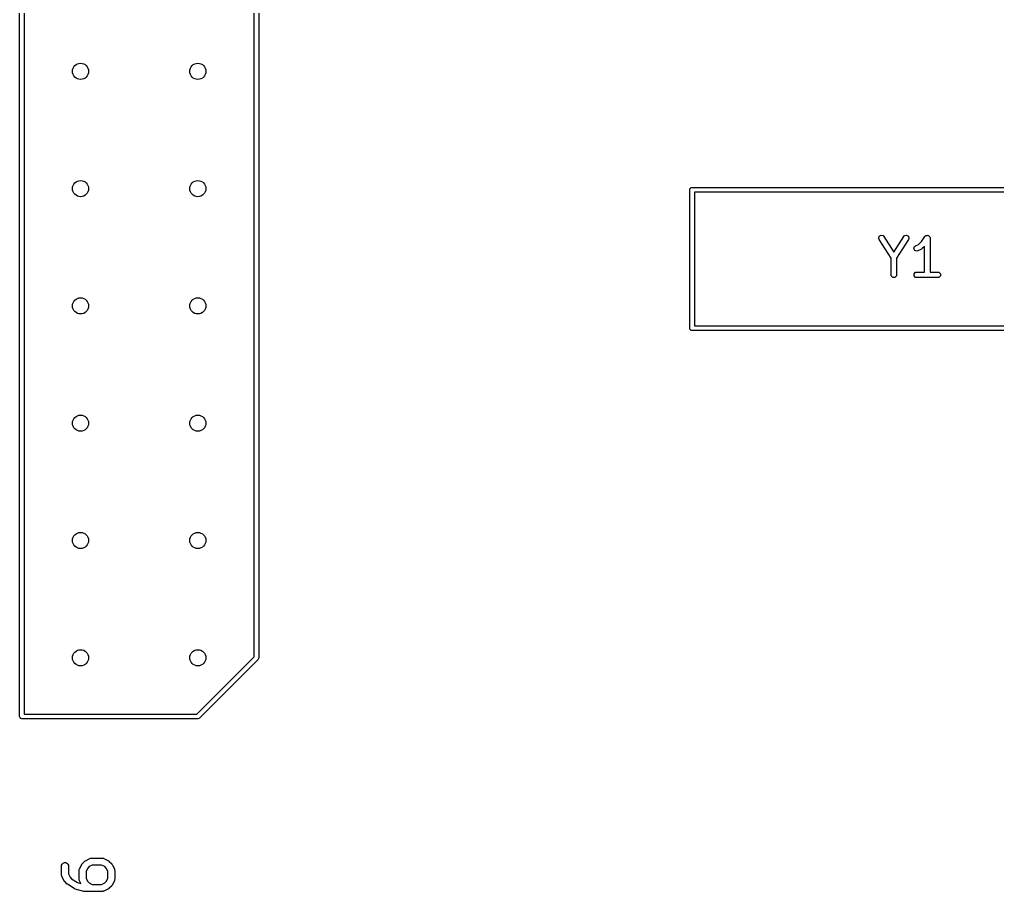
# Model space of a CAD drawing. Extents: x 0.02 to 1.98, y -0.08 to 3.55.
# Drawn here: x 0.098 to 0.932, y 0.751 to 1.494 of the extents above; entities that cross this region are included whole.
import ezdxf

# ---------------------------------------------------------------- set-up
doc = ezdxf.new("R2010")
doc.units = 0
doc.header["$MEASUREMENT"] = 0
doc.layers.add('BLACK', color=7, linetype='CONTINUOUS')

msp = doc.modelspace()

# ---------------------------------------------------------------- linework, layer by layer
at = {"layer": 'BLACK', "linetype": 'CONTINUOUS'}
for p, q in [((0.09803, 0.9), (0.09803, 2.5)), ((0.10197, 2.49803), (0.10197, 0.90197)), ((0.29803, 0.95082), (0.29803, 2.49803)), ((0.30197, 2.5), (0.30197, 0.95)), ((0.66944, 1.34981), (0.67051, 1.35087)), ((0.67051, 1.35087), (0.67126, 1.35102)), ((0.67126, 1.35102), (1.08465, 1.35102)), ((0.66929, 1.34906), (0.66944, 1.34981)), ((0.66929, 1.23094), (0.66929, 1.34906)), ((0.67323, 1.34709), (0.67323, 1.23291)), ((1.08268, 1.34709), (0.67323, 1.34709)), ((0.83044, 1.30755), (0.83084, 1.30931)), ((0.83084, 1.30931), (0.83236, 1.31028)), ((0.83236, 1.31028), (0.83413, 1.30989)), ((0.83413, 1.30989), (0.83476, 1.30923)), ((0.83476, 1.30923), (0.84327, 1.29586)), ((0.84327, 1.29586), (0.85178, 1.30923)), ((0.85178, 1.30923), (0.85241, 1.30989)), ((0.85241, 1.30989), (0.85418, 1.31028)), ((0.85418, 1.31028), (0.8557, 1.30931)), ((0.8557, 1.30931), (0.85609, 1.30755)), ((0.86693, 1.30496), (0.8698, 1.30927)), ((0.8698, 1.30927), (0.87045, 1.30992)), ((0.87045, 1.30992), (0.87069, 1.30997)), ((0.87069, 1.30997), (0.87086, 1.31014)), ((0.87086, 1.31014), (0.87155, 1.31014)), ((0.87155, 1.31014), (0.87222, 1.31028)), ((0.87222, 1.31028), (0.87243, 1.31014)), ((0.87243, 1.31014), (0.87267, 1.31014)), ((0.87267, 1.31014), (0.87316, 1.30965)), ((0.87316, 1.30965), (0.87373, 1.30927)), ((0.87373, 1.30927), (0.87378, 1.30903)), ((0.87378, 1.30903), (0.87395, 1.30886)), ((0.87395, 1.30886), (0.87413, 1.30796)), ((0.83078, 1.30669), (0.83044, 1.30755)), ((0.84091, 1.29077), (0.83078, 1.30669)), ((0.85576, 1.30669), (0.84563, 1.29077)), ((0.85609, 1.30755), (0.85576, 1.30669)), ((0.86041, 1.29879), (0.86098, 1.30051)), ((0.86098, 1.30051), (0.86171, 1.30107)), ((0.86171, 1.30107), (0.86437, 1.3024)), ((0.86437, 1.3024), (0.86693, 1.30496)), ((0.8694, 1.30076), (0.86744, 1.29879)), ((0.8694, 1.27882), (0.8694, 1.30076)), ((0.87413, 1.30796), (0.87413, 1.27882)), ((0.86122, 1.29718), (0.86041, 1.29879)), ((0.86293, 1.2966), (0.86122, 1.29718)), ((0.86382, 1.29685), (0.86293, 1.2966)), ((0.86682, 1.29835), (0.86382, 1.29685)), ((0.86712, 1.29858), (0.86682, 1.29835)), ((0.86744, 1.29879), (0.86712, 1.29858)), ((0.84091, 1.27646), (0.84091, 1.29077)), ((0.84563, 1.29077), (0.84563, 1.27646)), ((0.84109, 1.27556), (0.84091, 1.27646)), ((0.84237, 1.27428), (0.84109, 1.27556)), ((0.84545, 1.27556), (0.84417, 1.27428)), ((0.84563, 1.27646), (0.84545, 1.27556)), ((0.86058, 1.27737), (0.86186, 1.27864)), ((0.86058, 1.27556), (0.86058, 1.27737)), ((0.86186, 1.27428), (0.86058, 1.27556)), ((0.86186, 1.27864), (0.86277, 1.27882)), ((0.86277, 1.27882), (0.8694, 1.27882)), ((0.87413, 1.27882), (0.88076, 1.27882)), ((0.88076, 1.27882), (0.88167, 1.27864)), ((0.88167, 1.27864), (0.88295, 1.27737)), ((0.88295, 1.27556), (0.88167, 1.27428)), ((0.88295, 1.27737), (0.88295, 1.27556)), ((0.84417, 1.27428), (0.84237, 1.27428)), ((0.86277, 1.2741), (0.86186, 1.27428)), ((0.88076, 1.2741), (0.86277, 1.2741)), ((0.88167, 1.27428), (0.88076, 1.2741)), ((0.66944, 1.23019), (0.66929, 1.23094)), ((0.67051, 1.22913), (0.66944, 1.23019)), ((0.67126, 1.22898), (0.67051, 1.22913)), ((1.08465, 1.22898), (0.67126, 1.22898)), ((0.67323, 1.23291), (1.08268, 1.23291)), ((0.24918, 0.90197), (0.29803, 0.95082)), ((0.30139, 0.94861), (0.25139, 0.89861)), ((0.30182, 0.94925), (0.30139, 0.94861)), ((0.30197, 0.95), (0.30182, 0.94925)), ((0.10197, 0.90197), (0.24918, 0.90197)), ((0.09818, 0.89925), (0.09803, 0.9)), ((0.09925, 0.89818), (0.09818, 0.89925)), ((0.1, 0.89803), (0.09925, 0.89818)), ((0.25, 0.89803), (0.1, 0.89803)), ((0.25075, 0.89818), (0.25, 0.89803)), ((0.25139, 0.89861), (0.25075, 0.89818)), ((0.13516, 0.77493), (0.13623, 0.77537)), ((0.13623, 0.77537), (0.13738, 0.77537)), ((0.13738, 0.77537), (0.13844, 0.77493)), ((0.15159, 0.77457), (0.15346, 0.77644)), ((0.15346, 0.77644), (0.15369, 0.77663)), ((0.15369, 0.77663), (0.15374, 0.77669)), ((0.15374, 0.77669), (0.15383, 0.77674)), ((0.15383, 0.77674), (0.15391, 0.77681)), ((0.15391, 0.77681), (0.15398, 0.77684)), ((0.15398, 0.77684), (0.15423, 0.77699)), ((0.15423, 0.77699), (0.15798, 0.77887)), ((0.15798, 0.77887), (0.15852, 0.77908)), ((0.15852, 0.77908), (0.15863, 0.77908)), ((0.15863, 0.77908), (0.15873, 0.77912)), ((0.15873, 0.77912), (0.1593, 0.77918)), ((0.1593, 0.77918), (0.16867, 0.77918)), ((0.16867, 0.77918), (0.16925, 0.77912)), ((0.16925, 0.77912), (0.16935, 0.77908)), ((0.16935, 0.77908), (0.16945, 0.77908)), ((0.16945, 0.77908), (0.17, 0.77887)), ((0.17, 0.77887), (0.17374, 0.77699)), ((0.17374, 0.77699), (0.17399, 0.77684)), ((0.17399, 0.77684), (0.17406, 0.77681)), ((0.17406, 0.77681), (0.17415, 0.77674)), ((0.17415, 0.77674), (0.17423, 0.77669)), ((0.17423, 0.77669), (0.17429, 0.77663)), ((0.17429, 0.77663), (0.17451, 0.77644)), ((0.17451, 0.77644), (0.17639, 0.77457)), ((0.13385, 0.77248), (0.13391, 0.77305)), ((0.13385, 0.76498), (0.13385, 0.77248)), ((0.13391, 0.77305), (0.13435, 0.77412)), ((0.13435, 0.77412), (0.13516, 0.77493)), ((0.13844, 0.77493), (0.13926, 0.77412)), ((0.13926, 0.77412), (0.1397, 0.77305)), ((0.1397, 0.77305), (0.13976, 0.77248)), ((0.13976, 0.77248), (0.13976, 0.76568)), ((0.14885, 0.76873), (0.14891, 0.76931)), ((0.14885, 0.76123), (0.14885, 0.76873)), ((0.14891, 0.76931), (0.14895, 0.7694)), ((0.14895, 0.76951), (0.14916, 0.77005)), ((0.14895, 0.7694), (0.14895, 0.76951)), ((0.14916, 0.77005), (0.15104, 0.7738)), ((0.15104, 0.7738), (0.15119, 0.77405)), ((0.15119, 0.77405), (0.15122, 0.77412)), ((0.15122, 0.77412), (0.15129, 0.7742)), ((0.15129, 0.7742), (0.15134, 0.77429)), ((0.15134, 0.77429), (0.1514, 0.77434)), ((0.1514, 0.77434), (0.15159, 0.77457)), ((0.1561, 0.77073), (0.15475, 0.76803)), ((0.15475, 0.76803), (0.15475, 0.76193)), ((0.1573, 0.77193), (0.1561, 0.77073)), ((0.16, 0.77328), (0.1573, 0.77193)), ((0.16798, 0.77328), (0.16, 0.77328)), ((0.17068, 0.77193), (0.16798, 0.77328)), ((0.17187, 0.77073), (0.17068, 0.77193)), ((0.17322, 0.76803), (0.17187, 0.77073)), ((0.17322, 0.76193), (0.17322, 0.76803)), ((0.17639, 0.77457), (0.17657, 0.77434)), ((0.17657, 0.77434), (0.17663, 0.77429)), ((0.17663, 0.77429), (0.17669, 0.7742)), ((0.17669, 0.7742), (0.17675, 0.77412)), ((0.17675, 0.77412), (0.17678, 0.77405)), ((0.17678, 0.77405), (0.17694, 0.7738)), ((0.17694, 0.7738), (0.17882, 0.77005)), ((0.17882, 0.77005), (0.17902, 0.76951)), ((0.17902, 0.76951), (0.17903, 0.7694)), ((0.17903, 0.7694), (0.17907, 0.76931)), ((0.17907, 0.76931), (0.17913, 0.76873)), ((0.17913, 0.76873), (0.17913, 0.76123)), ((0.13391, 0.7644), (0.13385, 0.76498)), ((0.13395, 0.76431), (0.13391, 0.7644)), ((0.13396, 0.7642), (0.13395, 0.76431)), ((0.13416, 0.76366), (0.13396, 0.7642)), ((0.13604, 0.75991), (0.13416, 0.76366)), ((0.13619, 0.75966), (0.13604, 0.75991)), ((0.13622, 0.75959), (0.13619, 0.75966)), ((0.13629, 0.75951), (0.13622, 0.75959)), ((0.13635, 0.75942), (0.13629, 0.75951)), ((0.1364, 0.75937), (0.13635, 0.75942)), ((0.13659, 0.75914), (0.1364, 0.75937)), ((0.13847, 0.75727), (0.13659, 0.75914)), ((0.13976, 0.76568), (0.14111, 0.76298)), ((0.14111, 0.76298), (0.14243, 0.76165)), ((0.14243, 0.76165), (0.14739, 0.75835)), ((0.14891, 0.76065), (0.14885, 0.76123)), ((0.14895, 0.76056), (0.14891, 0.76065)), ((0.14895, 0.76045), (0.14895, 0.76056)), ((0.14916, 0.75991), (0.14895, 0.76045)), ((0.15031, 0.75762), (0.14916, 0.75991)), ((0.15475, 0.76193), (0.1561, 0.75923)), ((0.1561, 0.75923), (0.1573, 0.75803)), ((0.17068, 0.75803), (0.17187, 0.75923)), ((0.17187, 0.75923), (0.17322, 0.76193)), ((0.17882, 0.75991), (0.17694, 0.75616)), ((0.17902, 0.76045), (0.17882, 0.75991)), ((0.17903, 0.76056), (0.17902, 0.76045)), ((0.17907, 0.76065), (0.17903, 0.76056)), ((0.17913, 0.76123), (0.17907, 0.76065)), ((0.1387, 0.75708), (0.13847, 0.75727)), ((0.13847, 0.75727), (0.13847, 0.75727)), ((0.13847, 0.75727), (0.13847, 0.75727)), ((0.13891, 0.7569), (0.1387, 0.75708)), ((0.13892, 0.7569), (0.13891, 0.7569)), ((0.13891, 0.7569), (0.13891, 0.7569)), ((0.14454, 0.75315), (0.13892, 0.7569)), ((0.14486, 0.75298), (0.14454, 0.75315)), ((0.14492, 0.75294), (0.14486, 0.75298)), ((0.14499, 0.75291), (0.14492, 0.75294)), ((0.14505, 0.75288), (0.14499, 0.75291)), ((0.14512, 0.75286), (0.14505, 0.75288)), ((0.14546, 0.75274), (0.14512, 0.75286)), ((0.15296, 0.75087), (0.14546, 0.75274)), ((0.14739, 0.75835), (0.15031, 0.75762)), ((0.15306, 0.75085), (0.15296, 0.75087)), ((0.1531, 0.75083), (0.15306, 0.75085)), ((0.15332, 0.75081), (0.1531, 0.75083)), ((0.15353, 0.75078), (0.15332, 0.75081)), ((0.15358, 0.75079), (0.15353, 0.75078)), ((0.15368, 0.75078), (0.15358, 0.75079)), ((0.16867, 0.75078), (0.15368, 0.75078)), ((0.1573, 0.75803), (0.16, 0.75668)), ((0.16, 0.75668), (0.16798, 0.75668)), ((0.16798, 0.75668), (0.17068, 0.75803)), ((0.16925, 0.75083), (0.16867, 0.75078)), ((0.16935, 0.75088), (0.16925, 0.75083)), ((0.16945, 0.75088), (0.16935, 0.75088)), ((0.17, 0.75109), (0.16945, 0.75088)), ((0.17374, 0.75296), (0.17, 0.75109)), ((0.17399, 0.75312), (0.17374, 0.75296)), ((0.17406, 0.75315), (0.17399, 0.75312)), ((0.17415, 0.75322), (0.17406, 0.75315)), ((0.17423, 0.75327), (0.17415, 0.75322)), ((0.17429, 0.75333), (0.17423, 0.75327)), ((0.17451, 0.75352), (0.17429, 0.75333)), ((0.17639, 0.75539), (0.17451, 0.75352)), ((0.17657, 0.75562), (0.17639, 0.75539)), ((0.17663, 0.75567), (0.17657, 0.75562)), ((0.17669, 0.75576), (0.17663, 0.75567)), ((0.17675, 0.75584), (0.17669, 0.75576)), ((0.17678, 0.75591), (0.17675, 0.75584)), ((0.17694, 0.75616), (0.17678, 0.75591))]:
    msp.add_line(p, q, dxfattribs=at)
at = {"layer": 'BLACK'}
for centre in [(0.15, 1.45), (0.25, 1.45), (0.15, 1.35), (0.25, 1.35), (0.15, 1.25), (0.25, 1.25), (0.15, 1.15), (0.25, 1.15), (0.15, 1.05), (0.25, 1.05), (0.15, 0.95), (0.25, 0.95)]:
    msp.add_circle(centre, 0.00689, dxfattribs=at)

doc.saveas('drawing.dxf')
